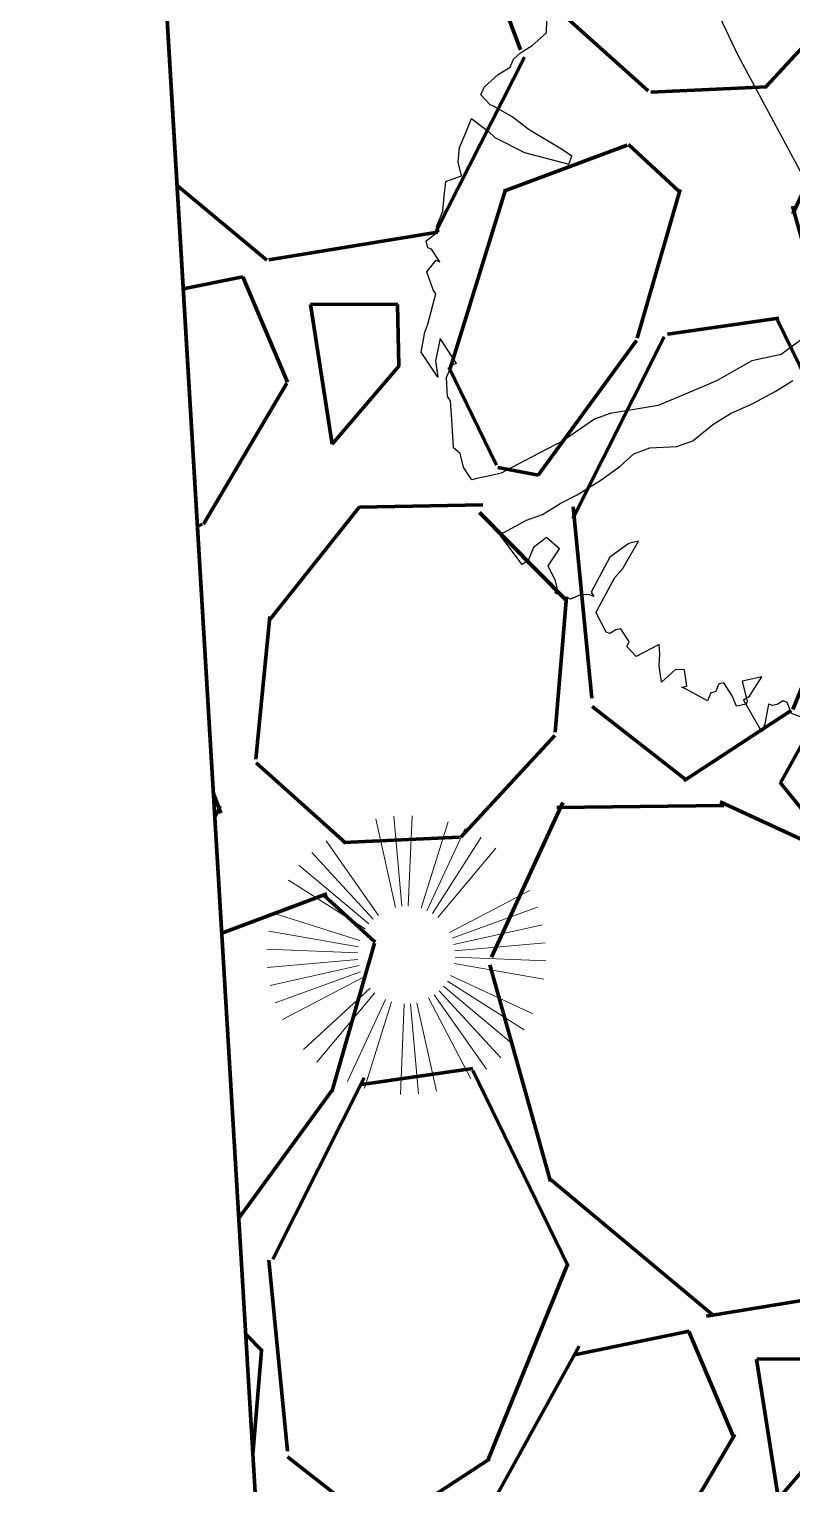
# Model space of a CAD drawing. Header units: millimetres. Extents: x 111 to 1506, y 14 to 566.
# Drawn here: x 217.267 to 218.867, y 112.407 to 115.462 of the extents above; entities that cross this region are included whole.
import ezdxf

# ---------------------------------------------------------------- set-up
doc = ezdxf.new("R2010")
doc.units = ezdxf.units.MM
doc.layers.add('fer', color=8, linetype='Continuous')
doc.layers.add('GRASS', color=56, linetype='Continuous', lineweight=0)
doc.layers.add('PALMERAS114', color=114, linetype='Continuous', lineweight=5)
doc.styles.add('ATTR', font='romans.shx', dxfattribs={"width": 0.8, "height": 2.52})

# ---------------------------------------------------------------- blocks, each defined once
blk = doc.blocks.new('tr')
at = {"layer": 'fer', "color": 97}
for p, q in [((1379.62175599388, 206.0674734982572), (1379.62175599388, 206.041476273535)), ((1379.62175599388, 206.0674734982572), (1379.62175599388, 206.041476273535)), ((1379.62175599388, 206.041476273535), (1379.603902693803, 206.0241447903941)), ((1379.62175599388, 206.041476273535), (1379.603902693803, 206.0241447903941)), ((1379.603902693803, 206.0241447903941), (1379.603902693803, 206.01547904882)), ((1379.603902693803, 206.0241447903941), (1379.603902693803, 206.01547904882)), ((1379.603902693803, 206.01547904882), (1379.615804893854, 206.0068133072459)), ((1379.603902693803, 206.01547904882), (1379.615804893854, 206.0068133072459)), ((1379.615804893854, 206.0068133072459), (1379.62175599388, 205.9981475656718)), ((1379.615804893854, 206.0068133072459), (1379.62175599388, 205.9981475656718)), ((1379.62175599388, 205.989481824105), (1379.663413694054, 205.9981475656718)), ((1379.62175599388, 205.9981475656718), (1379.62175599388, 205.989481824105)), ((1379.62175599388, 205.989481824105), (1379.663413694054, 205.9981475656718)), ((1379.62175599388, 205.9981475656718), (1379.62175599388, 205.989481824105)), ((1379.681266994126, 205.9981475656718), (1379.63365819393, 205.9374873746679)), ((1379.681266994126, 205.9981475656718), (1379.63365819393, 205.9374873746679)), ((1379.663413694054, 205.9981475656718), (1379.681266994126, 205.9981475656718)), ((1379.663413694054, 205.9981475656718), (1379.681266994126, 205.9981475656718)), ((1379.57414719368, 205.9548188578087), (1379.597951593782, 205.9201558915197)), ((1379.62175599388, 205.9461531162347), (1379.57414719368, 205.9548188578087)), ((1379.57414719368, 205.9548188578087), (1379.597951593782, 205.9201558915197)), ((1379.62175599388, 205.9461531162347), (1379.57414719368, 205.9548188578087)), ((1379.597951593782, 205.9201558915197), (1379.63365819393, 205.9461531162347)), ((1379.597951593782, 205.9201558915197), (1379.63365819393, 205.9461531162347)), ((1379.63365819393, 205.9374873746679), (1379.62175599388, 205.9461531162347)), ((1379.63365819393, 205.9374873746679), (1379.62175599388, 205.9461531162347)), ((1379.63365819393, 205.9461531162347), (1379.639609293952, 205.9461531162347)), ((1379.63365819393, 205.9461531162347), (1379.639609293952, 205.9461531162347)), ((1379.639609293952, 205.9461531162347), (1379.651511494003, 205.9288216330938)), ((1379.639609293952, 205.9461531162347), (1379.651511494003, 205.9288216330938)), ((1379.63365819393, 205.9114901499456), (1379.627707093905, 205.9028244083715)), ((1379.63365819393, 205.9114901499456), (1379.627707093905, 205.9028244083715)), ((1379.651511494003, 205.9288216330938), (1379.63365819393, 205.9114901499456)), ((1379.651511494003, 205.9288216330938), (1379.63365819393, 205.9114901499456)), ((1379.63365819393, 205.9114901499456), (1379.63365819393, 205.9114901499456)), ((1379.63365819393, 205.9114901499456), (1379.63365819393, 205.9114901499456)), ((1379.627707093905, 205.9028244083715), (1379.615804893854, 205.8854929252234)), ((1379.627707093905, 205.9028244083715), (1379.615804893854, 205.8854929252234)), ((1379.615804893854, 205.8854929252234), (1379.62175599388, 205.8768271836566)), ((1379.615804893854, 205.8854929252234), (1379.62175599388, 205.8768271836566)), ((1379.62175599388, 205.8768271836566), (1379.639609293952, 205.8768271836566)), ((1379.62175599388, 205.8768271836566), (1379.639609293952, 205.8768271836566)), ((1379.639609293952, 205.8768271836566), (1379.645560393978, 205.8681614420825)), ((1379.639609293952, 205.8768271836566), (1379.645560393978, 205.8681614420825)), ((1379.645560393978, 205.8681614420825), (1379.663413694054, 205.8681614420825)), ((1379.645560393978, 205.8681614420825), (1379.645560393978, 205.8681614420825)), ((1379.645560393978, 205.8681614420825), (1379.663413694054, 205.8681614420825)), ((1379.645560393978, 205.8681614420825), (1379.645560393978, 205.8681614420825)), ((1379.663413694054, 205.8681614420825), (1379.657462594028, 205.8161669926453)), ((1379.663413694054, 205.8681614420825), (1379.657462594028, 205.8161669926453)), ((1378.383927188721, 205.4175428802887), (1378.69338439001, 205.7901697679231)), ((1378.383927188721, 205.4175428802887), (1378.69338439001, 205.7901697679231)), ((1379.651511494003, 205.8161669926453), (1379.62175599388, 205.7988355094972)), ((1379.651511494003, 205.8161669926453), (1379.62175599388, 205.7988355094972)), ((1379.62175599388, 205.7988355094972), (1379.627707093905, 205.781504026349)), ((1379.62175599388, 205.7988355094972), (1379.627707093905, 205.781504026349)), ((1379.657462594028, 205.8075012510712), (1379.651511494003, 205.8161669926453)), ((1379.657462594028, 205.8075012510712), (1379.651511494003, 205.8161669926453)), ((1379.657462594028, 205.8161669926453), (1379.657462594028, 205.8075012510712)), ((1379.657462594028, 205.8161669926453), (1379.657462594028, 205.8075012510712)), ((1378.889770690826, 205.7641725432081), (1378.931428391001, 205.7381753184859)), ((1378.889770690826, 205.7641725432081), (1378.931428391001, 205.7381753184859)), ((1379.008792691324, 205.7555068016341), (1378.973086091175, 205.781504026349)), ((1379.008792691324, 205.7555068016341), (1378.973086091175, 205.781504026349)), ((1379.627707093905, 205.781504026349), (1379.663413694054, 205.7641725432081)), ((1379.627707093905, 205.781504026349), (1379.663413694054, 205.7641725432081)), ((1379.663413694054, 205.7641725432081), (1379.63365819393, 205.74684106006)), ((1379.663413694054, 205.7641725432081), (1379.63365819393, 205.74684106006)), ((1379.663413694054, 205.7641725432081), (1379.663413694054, 205.7641725432081)), ((1379.663413694054, 205.7641725432081), (1379.663413694054, 205.7641725432081)), ((1378.931428391001, 205.7381753184859), (1378.96713499115, 205.6861808690487)), ((1378.931428391001, 205.7381753184859), (1378.96713499115, 205.6861808690487)), ((1379.050450391498, 205.720843835345), (1379.008792691324, 205.7555068016341)), ((1379.050450391498, 205.720843835345), (1379.008792691324, 205.7555068016341)), ((1379.609853793829, 205.7381753184859), (1379.592000493756, 205.7295095769118)), ((1379.609853793829, 205.7381753184859), (1379.592000493756, 205.7295095769118)), ((1379.592000493756, 205.7295095769118), (1379.63365819393, 205.6948466106228)), ((1379.592000493756, 205.7295095769118), (1379.63365819393, 205.6948466106228)), ((1379.63365819393, 205.74684106006), (1379.609853793829, 205.7381753184859)), ((1379.63365819393, 205.74684106006), (1379.609853793829, 205.7381753184859)), ((1379.086156991647, 205.6861808690487), (1379.050450391498, 205.720843835345)), ((1379.086156991647, 205.6861808690487), (1379.050450391498, 205.720843835345)), ((1378.96713499115, 205.6861808690487), (1379.032597091422, 205.6341864196115)), ((1378.96713499115, 205.6861808690487), (1379.032597091422, 205.6341864196115)), ((1379.121863591796, 205.6601836443338), (1379.086156991647, 205.6861808690487)), ((1379.121863591796, 205.6601836443338), (1379.086156991647, 205.6861808690487)), ((1379.609853793829, 205.6688493859006), (1379.603902693803, 205.6601836443338)), ((1379.609853793829, 205.6688493859006), (1379.603902693803, 205.6601836443338)), ((1379.615804893854, 205.6688493859006), (1379.609853793829, 205.6688493859006)), ((1379.615804893854, 205.6688493859006), (1379.609853793829, 205.6688493859006)), ((1379.62175599388, 205.6688493859006), (1379.615804893854, 205.6688493859006)), ((1379.62175599388, 205.6688493859006), (1379.615804893854, 205.6688493859006)), ((1379.63365819393, 205.6948466106228), (1379.62175599388, 205.6688493859006)), ((1379.63365819393, 205.6948466106228), (1379.62175599388, 205.6688493859006)), ((1379.63365819393, 205.6948466106228), (1379.63365819393, 205.6948466106228)), ((1379.63365819393, 205.6948466106228), (1379.63365819393, 205.6948466106228)), ((1379.169472391995, 205.6341864196115), (1379.121863591796, 205.6601836443338)), ((1379.169472391995, 205.6341864196115), (1379.121863591796, 205.6601836443338)), ((1379.603902693803, 205.6601836443338), (1379.592000493756, 205.6428521611856)), ((1379.603902693803, 205.6601836443338), (1379.592000493756, 205.6428521611856)), ((1379.592000493756, 205.6428521611856), (1379.597951593782, 205.6341864196115)), ((1379.592000493756, 205.6428521611856), (1379.597951593782, 205.6341864196115)), ((1379.032597091422, 205.6341864196115), (1379.050450391498, 205.6168549364634)), ((1379.032597091422, 205.6341864196115), (1379.050450391498, 205.6168549364634)), ((1379.050450391498, 205.6168549364634), (1379.127814691821, 205.5388632623112)), ((1379.050450391498, 205.6168549364634), (1379.127814691821, 205.5388632623112)), ((1379.193276792093, 205.6081891948893), (1379.169472391995, 205.6341864196115)), ((1379.193276792093, 205.6081891948893), (1379.169472391995, 205.6341864196115)), ((1379.217081192191, 205.5561947454521), (1379.193276792093, 205.6081891948893)), ((1379.217081192191, 205.5561947454521), (1379.193276792093, 205.6081891948893)), ((1379.407516392987, 205.6081891948893), (1379.419418593037, 205.5908577117484)), ((1379.472978493259, 205.5995234533225), (1379.407516392987, 205.6081891948893)), ((1379.407516392987, 205.6081891948893), (1379.419418593037, 205.5908577117484)), ((1379.472978493259, 205.5995234533225), (1379.407516392987, 205.6081891948893)), ((1379.609853793829, 205.6168549364634), (1379.580098293705, 205.5821919701743)), ((1379.609853793829, 205.6168549364634), (1379.580098293705, 205.5821919701743)), ((1379.597951593782, 205.6341864196115), (1379.609853793829, 205.6255206780374)), ((1379.597951593782, 205.6341864196115), (1379.609853793829, 205.6255206780374)), ((1379.609853793829, 205.6255206780374), (1379.609853793829, 205.6168549364634)), ((1379.609853793829, 205.6255206780374), (1379.609853793829, 205.6168549364634)), ((1379.419418593037, 205.5908577117484), (1379.461076293208, 205.5648604870262)), ((1379.419418593037, 205.5908577117484), (1379.461076293208, 205.5648604870262)), ((1379.496782893357, 205.5908577117484), (1379.472978493259, 205.5995234533225)), ((1379.496782893357, 205.5908577117484), (1379.472978493259, 205.5995234533225)), ((1379.57414719368, 205.5821919701743), (1379.496782893357, 205.5908577117484)), ((1379.57414719368, 205.5821919701743), (1379.496782893357, 205.5908577117484)), ((1379.580098293705, 205.5821919701743), (1379.57414719368, 205.5821919701743)), ((1379.580098293705, 205.5821919701743), (1379.57414719368, 205.5821919701743)), ((1379.240885592293, 205.5301975207371), (1379.217081192191, 205.5561947454521)), ((1379.240885592293, 205.5301975207371), (1379.217081192191, 205.5561947454521)), ((1379.461076293208, 205.5648604870262), (1379.544391693556, 205.5561947454521)), ((1379.461076293208, 205.5648604870262), (1379.544391693556, 205.5561947454521)), ((1379.544391693556, 205.5561947454521), (1379.550342793582, 205.5648604870262)), ((1379.544391693556, 205.5561947454521), (1379.550342793582, 205.5648604870262)), ((1379.550342793582, 205.5648604870262), (1379.550342793582, 205.5561947454521)), ((1379.550342793582, 205.5648604870262), (1379.550342793582, 205.5561947454521)), ((1379.550342793582, 205.5561947454521), (1379.556293893607, 205.5388632623112)), ((1379.550342793582, 205.5561947454521), (1379.556293893607, 205.5388632623112)), ((1379.127814691821, 205.5388632623112), (1379.181374592043, 205.4522058465777)), ((1379.127814691821, 205.5388632623112), (1379.181374592043, 205.4522058465777)), ((1379.276592192442, 205.512866037589), (1379.240885592293, 205.5301975207371)), ((1379.276592192442, 205.512866037589), (1379.240885592293, 205.5301975207371)), ((1379.556293893607, 205.5388632623112), (1379.57414719368, 205.5215317791631)), ((1379.556293893607, 205.5388632623112), (1379.57414719368, 205.5215317791631)), ((1379.57414719368, 205.5215317791631), (1379.57414719368, 205.5042002960222)), ((1379.57414719368, 205.5215317791631), (1379.57414719368, 205.5042002960222)), ((1379.318249892613, 205.486868812874), (1379.276592192442, 205.512866037589)), ((1379.318249892613, 205.486868812874), (1379.276592192442, 205.512866037589)), ((1379.365858692812, 205.4522058465777), (1379.318249892613, 205.486868812874)), ((1379.365858692812, 205.4522058465777), (1379.318249892613, 205.486868812874)), ((1379.562244993633, 205.486868812874), (1379.550342793582, 205.4782030713)), ((1379.562244993633, 205.486868812874), (1379.550342793582, 205.4782030713)), ((1379.57414719368, 205.486868812874), (1379.562244993633, 205.486868812874)), ((1379.57414719368, 205.486868812874), (1379.562244993633, 205.486868812874)), ((1379.57414719368, 205.5042002960222), (1379.57414719368, 205.486868812874)), ((1379.57414719368, 205.5042002960222), (1379.57414719368, 205.486868812874)), ((1379.181374592043, 205.4522058465777), (1379.205178992144, 205.4262086218628)), ((1379.181374592043, 205.4522058465777), (1379.205178992144, 205.4262086218628)), ((1379.395614192936, 205.4262086218628), (1379.365858692812, 205.4522058465777)), ((1379.395614192936, 205.4262086218628), (1379.365858692812, 205.4522058465777)), ((1379.48488069331, 205.4608715881518), (1379.472978493259, 205.4262086218628)), ((1379.48488069331, 205.4608715881518), (1379.472978493259, 205.4262086218628)), ((1379.526538393484, 205.4522058465777), (1379.48488069331, 205.4608715881518)), ((1379.526538393484, 205.4522058465777), (1379.48488069331, 205.4608715881518)), ((1379.550342793582, 205.4782030713), (1379.526538393484, 205.4522058465777)), ((1379.550342793582, 205.4782030713), (1379.526538393484, 205.4522058465777)), ((1379.550342793582, 205.4782030713), (1379.550342793582, 205.4782030713)), ((1379.550342793582, 205.4782030713), (1379.550342793582, 205.4782030713)), ((1379.205178992144, 205.4262086218628), (1379.270641092417, 205.3828799139997)), ((1379.205178992144, 205.4262086218628), (1379.270641092417, 205.3828799139997)), ((1379.431320793085, 205.4002113971405), (1379.395614192936, 205.4262086218628)), ((1379.431320793085, 205.4002113971405), (1379.395614192936, 205.4262086218628)), ((1379.472978493259, 205.4262086218628), (1379.502733993382, 205.4088771387146)), ((1379.472978493259, 205.4262086218628), (1379.502733993382, 205.4088771387146)), ((1378.223247488049, 205.244228048829), (1378.383927188721, 205.4175428802887)), ((1378.223247488049, 205.244228048829), (1378.383927188721, 205.4175428802887)), ((1379.455125193186, 205.3742141724256), (1379.431320793085, 205.4002113971405)), ((1379.455125193186, 205.3742141724256), (1379.431320793085, 205.4002113971405)), ((1379.502733993382, 205.4088771387146), (1379.532489493506, 205.4088771387146)), ((1379.502733993382, 205.4088771387146), (1379.532489493506, 205.4088771387146)), ((1379.544391693556, 205.4002113971405), (1379.502733993382, 205.3308854645552)), ((1379.544391693556, 205.4002113971405), (1379.502733993382, 205.3308854645552)), ((1379.532489493506, 205.4088771387146), (1379.544391693556, 205.4002113971405)), ((1379.532489493506, 205.4088771387146), (1379.544391693556, 205.4002113971405)), ((1379.270641092417, 205.3828799139997), (1379.342054292714, 205.3222197229884)), ((1379.270641092417, 205.3828799139997), (1379.342054292714, 205.3222197229884)), ((1379.496782893357, 205.3395512061293), (1379.455125193186, 205.3742141724256)), ((1379.496782893357, 205.3395512061293), (1379.455125193186, 205.3742141724256)), ((1379.502733993382, 205.3308854645552), (1379.496782893357, 205.3395512061293)), ((1379.502733993382, 205.3308854645552), (1379.496782893357, 205.3395512061293)), ((1379.342054292714, 205.3222197229884), (1379.383711992888, 205.2875567566921)), ((1379.342054292714, 205.3222197229884), (1379.383711992888, 205.2875567566921)), ((1379.383711992888, 205.2875567566921), (1379.395614192936, 205.2702252735512)), ((1379.383711992888, 205.2875567566921), (1379.395614192936, 205.2702252735512)), ((1379.395614192936, 205.2702252735512), (1379.413467493012, 205.244228048829)), ((1379.395614192936, 205.2702252735512), (1379.413467493012, 205.244228048829)), ((1379.413467493012, 205.244228048829), (1379.419418593037, 205.2355623072549)), ((1379.413467493012, 205.244228048829), (1379.413467493012, 205.244228048829)), ((1379.413467493012, 205.244228048829), (1379.419418593037, 205.2355623072549)), ((1379.413467493012, 205.244228048829), (1379.413467493012, 205.244228048829)), ((1379.401565292961, 205.2095650825399), (1379.377760892863, 205.1922335993918)), ((1379.401565292961, 205.2095650825399), (1379.377760892863, 205.1922335993918)), ((1379.407516392987, 205.218230824114), (1379.401565292961, 205.2095650825399)), ((1379.407516392987, 205.218230824114), (1379.401565292961, 205.2095650825399)), ((1379.419418593037, 205.2355623072549), (1379.407516392987, 205.218230824114)), ((1379.419418593037, 205.2355623072549), (1379.407516392987, 205.218230824114)), ((1379.377760892863, 205.1922335993918), (1379.371809792838, 205.1749021162436)), ((1379.377760892863, 205.1922335993918), (1379.371809792838, 205.1749021162436)), ((1379.377760892863, 205.1922335993918), (1379.377760892863, 205.1922335993918)), ((1379.377760892863, 205.1922335993918), (1379.377760892863, 205.1922335993918)), ((1379.377760892863, 205.1922335993918), (1379.377760892863, 205.1922335993918)), ((1379.377760892863, 205.1922335993918), (1379.377760892863, 205.1922335993918)), ((1378.70528659006, 205.1489048915287), (1378.69338439001, 205.0709132173693)), ((1378.70528659006, 205.1489048915287), (1378.69338439001, 205.0709132173693)), ((1378.711237690082, 205.1749021162436), (1378.70528659006, 205.1489048915287)), ((1378.711237690082, 205.1749021162436), (1378.70528659006, 205.1489048915287)), ((1378.729090990159, 205.1749021162436), (1378.711237690082, 205.1749021162436)), ((1378.729090990159, 205.1749021162436), (1378.711237690082, 205.1749021162436)), ((1378.740993190209, 205.0795789589433), (1378.729090990159, 205.1749021162436)), ((1378.740993190209, 205.0795789589433), (1378.729090990159, 205.1749021162436)), ((1379.318249892613, 205.1489048915287), (1379.282543292464, 205.1315734083805)), ((1379.318249892613, 205.1489048915287), (1379.282543292464, 205.1315734083805)), ((1379.371809792838, 205.1749021162436), (1379.318249892613, 205.1489048915287)), ((1379.371809792838, 205.1749021162436), (1379.318249892613, 205.1489048915287)), ((1379.318249892613, 205.1489048915287), (1379.318249892613, 205.1489048915287)), ((1379.318249892613, 205.1489048915287), (1379.318249892613, 205.1489048915287)), ((1379.276592192442, 205.1229076668064), (1379.240885592293, 205.1055761836656)), ((1379.276592192442, 205.1229076668064), (1379.240885592293, 205.1055761836656)), ((1379.282543292464, 205.1315734083805), (1379.276592192442, 205.1229076668064)), ((1379.282543292464, 205.1315734083805), (1379.276592192442, 205.1229076668064)), ((1379.205178992144, 205.1142419252324), (1379.175423492017, 205.0709132173693)), ((1379.205178992144, 205.1142419252324), (1379.175423492017, 205.0709132173693)), ((1379.211130092166, 205.1055761836656), (1379.205178992144, 205.1142419252324)), ((1379.211130092166, 205.1055761836656), (1379.205178992144, 205.1142419252324)), ((1379.240885592293, 205.1055761836656), (1379.211130092166, 205.1055761836656)), ((1379.240885592293, 205.1055761836656), (1379.211130092166, 205.1055761836656)), ((1379.246836692315, 205.0882447005174), (1379.211130092166, 205.0362502510802)), ((1379.246836692315, 205.0882447005174), (1379.211130092166, 205.0362502510802)), ((1379.217081192191, 205.0709132173693), (1379.246836692315, 205.0882447005174)), ((1379.217081192191, 205.0709132173693), (1379.246836692315, 205.0882447005174)), ((1378.69338439001, 205.0709132173693), (1378.681482189959, 205.0275845095061)), ((1378.69338439001, 205.0709132173693), (1378.681482189959, 205.0275845095061)), ((1378.735042090184, 205.0102530263653), (1378.740993190209, 205.0795789589433)), ((1378.735042090184, 205.0102530263653), (1378.740993190209, 205.0795789589433)), ((1379.169472391995, 205.0622474758025), (1379.217081192191, 205.0709132173693)), ((1379.175423492017, 205.0709132173693), (1379.169472391995, 205.0622474758025)), ((1379.169472391995, 205.0622474758025), (1379.217081192191, 205.0709132173693)), ((1379.175423492017, 205.0709132173693), (1379.169472391995, 205.0622474758025)), ((1378.491046989167, 205.0275845095061), (1378.443438188968, 205.0102530263653)), ((1378.491046989167, 205.0275845095061), (1378.443438188968, 205.0102530263653)), ((1378.526753589316, 205.0102530263653), (1378.491046989167, 205.0275845095061)), ((1378.526753589316, 205.0102530263653), (1378.491046989167, 205.0275845095061)), ((1378.681482189959, 205.0275845095061), (1378.675531089933, 204.984255801643)), ((1378.681482189959, 205.0275845095061), (1378.675531089933, 204.984255801643)), ((1379.151619091919, 205.0275845095061), (1379.086156991647, 205.0189187679321)), ((1379.151619091919, 205.0275845095061), (1379.086156991647, 205.0189187679321)), ((1379.169472391995, 205.0275845095061), (1379.151619091919, 205.0275845095061)), ((1379.169472391995, 205.0275845095061), (1379.151619091919, 205.0275845095061)), ((1379.211130092166, 205.0362502510802), (1379.169472391995, 205.0275845095061)), ((1379.211130092166, 205.0362502510802), (1379.169472391995, 205.0275845095061)), ((1378.550557989414, 204.9929215432171), (1378.526753589316, 205.0102530263653)), ((1378.550557989414, 204.9929215432171), (1378.526753589316, 205.0102530263653)), ((1378.729090990159, 204.9929215432171), (1378.735042090184, 205.0102530263653)), ((1378.729090990159, 204.9929215432171), (1378.735042090184, 205.0102530263653)), ((1379.020694891375, 205.0015872847912), (1379.002841591298, 204.975590060069)), ((1379.020694891375, 205.0015872847912), (1379.002841591298, 204.975590060069)), ((1379.020694891375, 204.9929215432171), (1379.020694891375, 205.0015872847912)), ((1379.020694891375, 204.9929215432171), (1379.020694891375, 205.0015872847912)), ((1379.080205891622, 205.0102530263653), (1379.050450391498, 204.984255801643)), ((1379.080205891622, 205.0102530263653), (1379.050450391498, 204.984255801643)), ((1379.086156991647, 205.0189187679321), (1379.080205891622, 205.0102530263653)), ((1379.086156991647, 205.0189187679321), (1379.080205891622, 205.0102530263653)), ((1379.086156991647, 205.0189187679321), (1379.086156991647, 205.0189187679321)), ((1379.086156991647, 205.0189187679321), (1379.086156991647, 205.0189187679321)), ((1378.568411289487, 204.984255801643), (1378.550557989414, 204.9929215432171)), ((1378.568411289487, 204.984255801643), (1378.550557989414, 204.9929215432171)), ((1378.586264589563, 204.984255801643), (1378.568411289487, 204.984255801643)), ((1378.586264589563, 204.984255801643), (1378.568411289487, 204.984255801643)), ((1378.610068989661, 204.9669243184949), (1378.586264589563, 204.984255801643)), ((1378.610068989661, 204.9669243184949), (1378.586264589563, 204.984255801643)), ((1378.64577558981, 204.949592835354), (1378.610068989661, 204.9669243184949)), ((1378.64577558981, 204.949592835354), (1378.610068989661, 204.9669243184949)), ((1378.675531089933, 204.975590060069), (1378.663628889886, 204.949592835354)), ((1378.675531089933, 204.975590060069), (1378.663628889886, 204.949592835354)), ((1378.675531089933, 204.984255801643), (1378.675531089933, 204.975590060069)), ((1378.675531089933, 204.984255801643), (1378.675531089933, 204.975590060069)), ((1378.717188790108, 204.949592835354), (1378.729090990159, 204.9929215432171)), ((1378.717188790108, 204.949592835354), (1378.729090990159, 204.9929215432171)), ((1378.836210790605, 204.975590060069), (1378.812406390507, 204.9582585769208)), ((1378.836210790605, 204.975590060069), (1378.812406390507, 204.9582585769208)), ((1378.860015190703, 204.949592835354), (1378.836210790605, 204.975590060069)), ((1378.860015190703, 204.949592835354), (1378.836210790605, 204.975590060069)), ((1378.919526190954, 204.9669243184949), (1378.889770690826, 204.9582585769208)), ((1378.919526190954, 204.9669243184949), (1378.889770690826, 204.9582585769208)), ((1378.955232791102, 204.9669243184949), (1378.919526190954, 204.9669243184949)), ((1378.955232791102, 204.9669243184949), (1378.919526190954, 204.9669243184949)), ((1378.961183891124, 204.975590060069), (1378.955232791102, 204.9669243184949)), ((1378.961183891124, 204.975590060069), (1378.955232791102, 204.9669243184949)), ((1378.990939391251, 204.9582585769208), (1378.961183891124, 204.975590060069)), ((1378.990939391251, 204.9582585769208), (1378.961183891124, 204.975590060069)), ((1379.002841591298, 204.9669243184949), (1378.990939391251, 204.9582585769208)), ((1379.002841591298, 204.9669243184949), (1378.990939391251, 204.9582585769208)), ((1379.002841591298, 204.975590060069), (1379.002841591298, 204.9669243184949)), ((1379.002841591298, 204.975590060069), (1379.002841591298, 204.9669243184949)), ((1379.050450391498, 204.984255801643), (1379.020694891375, 204.9929215432171)), ((1379.050450391498, 204.984255801643), (1379.020694891375, 204.9929215432171)), ((1379.050450391498, 204.984255801643), (1379.050450391498, 204.984255801643)), ((1379.050450391498, 204.984255801643), (1379.050450391498, 204.984255801643)), ((1379.050450391498, 204.984255801643), (1379.050450391498, 204.984255801643)), ((1379.050450391498, 204.984255801643), (1379.050450391498, 204.984255801643)), ((1378.663628889886, 204.949592835354), (1378.64577558981, 204.949592835354)), ((1378.663628889886, 204.949592835354), (1378.64577558981, 204.949592835354)), ((1378.746944290231, 204.949592835354), (1378.717188790108, 204.949592835354)), ((1378.746944290231, 204.949592835354), (1378.717188790108, 204.949592835354)), ((1378.78265089038, 204.949592835354), (1378.746944290231, 204.949592835354)), ((1378.78265089038, 204.949592835354), (1378.746944290231, 204.949592835354)), ((1378.812406390507, 204.9582585769208), (1378.78265089038, 204.949592835354)), ((1378.812406390507, 204.9582585769208), (1378.78265089038, 204.949592835354)), ((1378.889770690826, 204.9582585769208), (1378.860015190703, 204.949592835354)), ((1378.889770690826, 204.9582585769208), (1378.860015190703, 204.949592835354))]:
    blk.add_line(p, q, dxfattribs=at)
blk = doc.blocks.new('EVG7')
for p, q in [((-6.586590329221563, 19.09794484514191), (-16.70759032922166, 56.8689448451421)), ((-3.910590329221633, 19.66994484514202), (-9.009590329221794, 58.39994484514204)), ((1.554409670778511, 19.66994484514202), (6.653409670778216, 58.39994484514204)), ((4.230409670778442, 19.09794484514191), (14.35040967077833, 56.8689448451421)), ((-11.61659032922176, 16.99194484514214), (-31.17859032922212, 50.87494484514218)), ((-9.208590329221863, 18.30094484514211), (-24.13959032922145, 54.34594484514218)), ((6.852409670778285, 18.30094484514211), (21.78240967077858, 54.34594484514218)), ((9.259409670778437, 16.99194484514214), (28.82140967077788, 50.87494484514218)), ((-13.81759032922133, 15.38494484514217), (-37.70359032922176, 46.51394484514208)), ((-16.00159032922198, 13.73594484514206), (-43.60459032922159, 41.3399448451421)), ((-17.84059032922147, 11.69894484514202), (-48.77959032922178, 35.43894484514203)), ((15.48440967077835, 11.69894484514202), (46.42340967077821, 35.43894484514203)), ((17.04340967077809, 9.432944845141945), (50.78340967077832, 28.91294484514197)), ((-20.59459032922183, 6.955944845142084), (-56.61059032922145, 21.87394484514198)), ((18.23840967077825, 6.955944845142084), (54.25440967077879, 21.87394484514198)), ((-21.61059032922145, 4.387944845142101), (-59.13359032922205, 14.44194484514219)), ((19.80340967077831, 1.675944845142112), (58.30840967077842, 6.744944845142072)), ((-22.18659032922193, -1.087055154858035), (-61.1785903292221, -1.087055154858035)), ((-22.15959032922189, -3.849055154857752), (-60.66459032922153, -8.918055154857711)), ((19.80340967077831, -3.849055154857752), (58.30840967077842, -8.918055154857711)), ((19.83040967077835, -1.087055154858035), (58.82140967077788, -1.087055154858035)), ((-20.59459032922183, -9.129055154857724), (-56.61059032922145, -24.04805515485782)), ((-19.39959032922167, -11.60705515485801), (-53.13959032922145, -31.08705515485804)), ((19.25440967077878, -6.562055154857943), (56.77740967077847, -16.61605515485803)), ((-17.84059032922147, -13.87205515485812), (-48.77959032922178, -37.6120551548579)), ((-13.81759032922133, -17.55905515485778), (-37.70359032922176, -48.68805515485769)), ((11.46140967077821, -17.55905515485778), (35.34740967077863, -48.68805515485769)), ((13.64440967077866, -15.9100551548579), (41.24840967077801, -43.51305515485774)), ((15.48440967077835, -13.87205515485812), (46.42340967077821, -37.6120551548579)), ((-11.61659032922176, -19.16605515485798), (-31.17859032922212, -53.04805515485781)), ((-9.208590329221863, -20.47405515485775), (-24.13959032922145, -56.51905515485782)), ((-6.586590329221563, -21.271055154858), (-16.70759032922166, -59.04205515485796)), ((-3.910590329221633, -21.84305515485767), (-9.009590329221794, -60.57305515485768)), ((-1.178590329222117, -22.12405515485784), (-1.178590329222117, -61.08705515485803)), ((4.230409670778442, -21.271055154858), (14.35040967077833, -59.04205515485796)), ((6.852409670778285, -20.47405515485775), (21.78240967077858, -56.51905515485782)), ((9.259409670778437, -19.16605515485798), (28.82140967077788, -53.04805515485781))]:
    blk.add_line(p, q)
at = {"style": 'ATTR', "width": 0.8, "flags": 9}
blk.add_attdef('ESTCODE', (0, 0), '', height=0.7, dxfattribs=at)

msp = doc.modelspace()

# ---------------------------------------------------------------- hatches: boundary and pattern name
at = {"layer": 'GRASS', "lineweight": 100, "ltscale": 1000, "true_color": 0x261a0d}
h = msp.add_hatch(dxfattribs=at)
h.set_pattern_fill('GRAVEL', color=28, scale=1.7, angle=-112.0852283208683)
h.set_pattern_definition([(115.9275591831317, (798.2428922540852, 1598.222589561143), (-9.063970477445864, 18.35468439347277), [0.2287111999999999, -22.64244968002528]), (72.8845124071316, (798.1428916656057, 1598.428280791641), (-6.094838201485775, -19.54233730385667), [0.3924755999999998, -38.85507209409096]), (20.42521875713165, (798.2583966782064, 1598.803374902584), (-23.71965007661784, -8.721708562133985), [0.2767395999999996, -27.39725541336946]), (155.1884606851316, (798.1138591055873, 1599.577521458542), (30.86609512533933, -14.35876637157613), [0.3574045999999995, -35.38304867076923]), (180.7484258571317, (797.7894455191998, 1599.727500873687), (22.09903787548946, 0.2062158521636182), [0.3504634999999995, -34.69593431775005]), (245.1884606851316, (797.4390114402189, 1599.722923069766), (14.35876637157613, 30.86609512533933), [0.3574045999999996, -35.38304867076924]), (285.6090121458317, (797.2890320250739, 1599.398509483379), (-7.443358276317301, 26.87017710344271), [0.4726492999999999, -46.79224253315719]), (320.1701000540316, (797.4162082909146, 1598.943291736133), (30.18157129471496, -25.08869773786675), [0.4462295999999997, -44.17674654458273]), (9.344337294131659, (797.758890157835, 1598.657476869334), (25.59182681762635, 4.292831249492636), [0.358615, -35.5029242865393]), (63.15112998813171, (798.112746855969, 1598.715704330085), (-8.606190085402462, -16.68872350462789), [0.4094144, -20.06129638394691]), (110.3122094771315, (798.297654160535, 1599.080984070446), (-9.657796932637883, 25.93408873293846), [0.5294615999999999, -52.41673750815132]), (26.72884651313167, (797.4653230789742, 1598.024402331692), (13.92580708083157, 7.191793736437567), [0.1807116999999998, -17.89053618164897]), (59.38400606913165, (797.6267255363457, 1598.105681152762), (-11.45980388463115, -19.20007538854451), [0.3438028999999998, -34.03656940746688]), (112.9147716791316, (797.8018184703296, 1598.401558601157), (-1.575263513412269, 0.6391751429081425), [0.2404157, -2.163747356034269]), (91.11336219313161, (798.0355923519426, 1598.435126029947), (-0.04534868771620765, -9.154667852878214), [0.1294685999999998, -12.81734567996862]), (179.7161811651316, (798.033076706544, 1598.564569730174), (5.36496568314527, -0.3422619153127439), [0.1830951, -8.971685072128649]), (278.8785282112316, (797.8499833494861, 1598.565476703927), (1.233001598100129, -6.004140826053566), [0.2973793, -9.615238921237006]), (49.4798228561317, (797.8958807942572, 1598.271661414054), (-2.853613799228716, -2.511351883916598), [0.2150346999999999, -5.160837322286275]), (264.3043120131317, (798.4037982894306, 1599.478222567952), (-1.665960888844636, -17.67016056284828), [0.3012399999999996, -29.82283674933795]), (318.2609476210316, (798.373901690807, 1599.178469013527), (-14.77119807590796, 13.33198062564363), [0.2527236999999999, -25.0195931704423]), (181.1133621931316, (798.2109334969399, 1598.143826385473), (9.154667852878212, -0.04534868771621606), [0.2589354999999999, -12.68787877996863]), (231.5252313451316, (797.9520460964874, 1598.138795094675), (11.11754196931903, 13.83510970539912), [0.3012399999999996, -29.82283674933727]), (227.3587264591317, (797.427134911115, 1599.874511156555), (6.346402741365738, 6.597967281245549), [0.2904959999999997, -14.23431036703974]), (182.6899122481317, (797.2303510774451, 1599.660819502984), (20.52377436207706, 0.8453909950718471), [0.2434026, -24.0968932075692]), (314.7161811655316, (796.6292782320983, 1598.767248893246), (6.597967281245471, -6.346402741365628), [0.2589354999999999, -12.68787877996862]), (265.2687963154316, (796.8114646154014, 1598.583248562434), (2.00822280415695, 23.03512624599356), [0.2849726999999997, -28.21222014420798]), (317.3587264595316, (796.9424740521233, 1599.539128014819), (-6.597967281245432, 6.346402741365659), [0.1452479999999997, -14.37955836703973]), (349.2247041531316, (796.6676287406727, 1598.861764704051), (6.940229196557683, -0.9814370582204304), [0.08668299999999995, -8.581650173107754]), (53.87852821113169, (796.7527836677724, 1598.84555858204), (-3.492788942136906, -4.086615397328875), [0.3504635, -6.65881606355009]), (73.92377763613156, (796.9593818720247, 1599.128652527577), (-4.816487915669533, -16.391810277032), [0.3247849999999998, -32.15366939672273]), (191.6048392051316, (797.7082096332794, 1598.623002466789), (3.789702169732906, 0.2969132275959935), [0.2451773999999997, -5.884259768288793]), (241.0719982661315, (797.4680440002372, 1598.573682402865), (-14.01650445626399, -25.501129442194), [0.4280497999999999, -42.3768564608481]), (308.8601675800316, (797.2609923091077, 1598.199041778799), (-8.470144022253866, 10.77528005400675), [0.1750251999999999, -17.32754603967789]), (337.9147716791317, (797.3708072681695, 1598.062752840267), (2.21443865632056, 0.9360883705041902), [0.102, -1.598]), (8.171208843131655, (797.0194232802852, 1599.140982543558), (-13.58354516551939, -1.826828053292215), [0.2361708, -23.38098398206466]), (295.9275591833316, (797.2531971618984, 1599.174549972348), (9.063970477445858, -18.35468439347265), [0.4574223999999999, -22.41373848002528]), (247.9147716791316, (797.4531983388573, 1598.763167511352), (0.9360883705041905, -2.21443865632056), [0.4419999999999999, -1.258]), (213.2196181481317, (797.2870128017012, 1598.353598997865), (-17.41859602296829, -11.27840913376679), [0.2687937999999995, -26.61056631143137]), (141.9693757781317, (797.062146316916, 1598.206340503983), (-5.661878910741299, 4.131964085045179), [0.2475233999999999, -12.12866341177684]), (95.56074704313163, (796.8671764307544, 1598.358835564527), (-3.608307418868343, 36.32175818391693), [0.4030104999999996, -39.89810610984092]), (63.34085041913167, (796.8281242242899, 1598.759950168063), (9.884540371218755, 19.83925053145262), [0.4263582999999996, -42.20942479354709])])
h.paths.add_polyline_path([(218.0813046895048, 106.6928289840486), (217.2676162658506, 120.3244898250596), (223.5747309042389, 116.9449183335688)])

# ---------------------------------------------------------------- linework, layer by layer
at = {"lineweight": 100, "ltscale": 1000}
msp.add_line((218.0813046895049, 106.6928289840488), (217.2671065043904, 120.3330298203882), dxfattribs=at)
msp.add_lwpolyline([(218.0813046895048, 106.6928289840486), (217.2676162658506, 120.3244898250596), (223.5747309042389, 116.9449183335688), (218.0813046895049, 106.6928289840488)], dxfattribs=at)

# ---------------------------------------------------------------- block references
at = {"lineweight": 100, "rotation": 247.9147716791316}
msp.add_blockref('tr', (546.6608158827692, 1469.886615312802), dxfattribs=at)
at = {"layer": 'PALMERAS114', "extrusion": (0, 0, -1), "xscale": -0.004880888891868356, "yscale": 0.004880888891718753, "zscale": -0.004880888891868356, "rotation": 294.9205878507973}
msp.add_blockref('EVG7', (-218.0559008896155, 113.5251379474285), dxfattribs=at)

doc.saveas('drawing.dxf')
